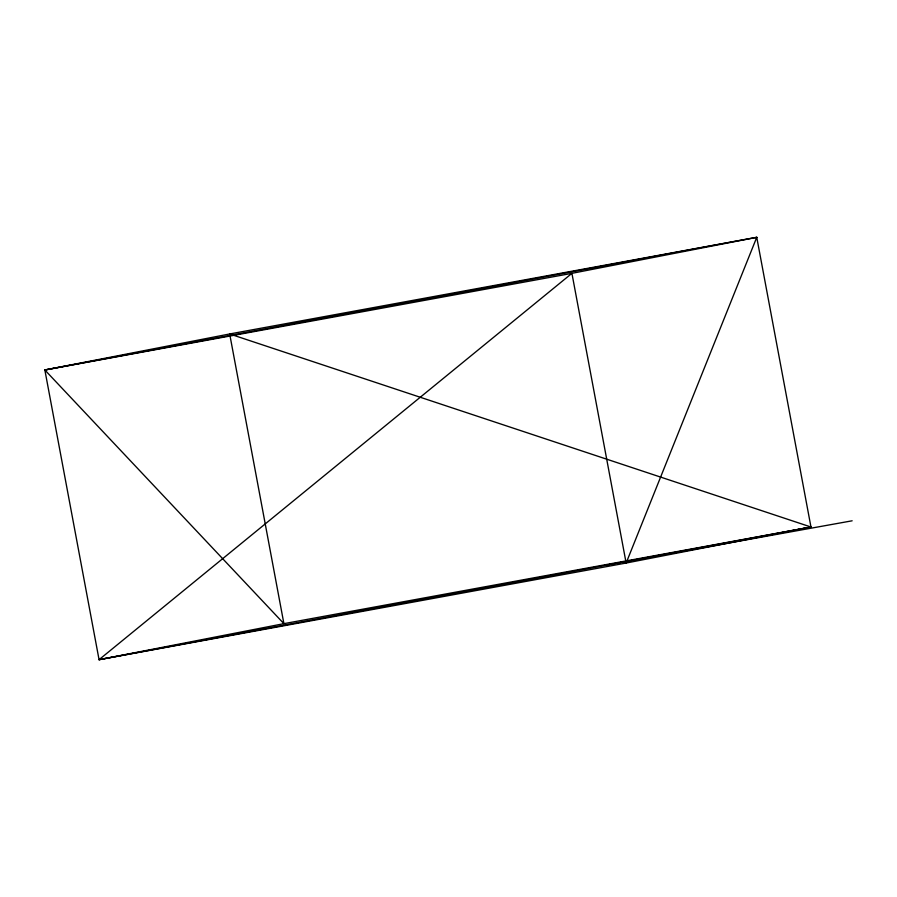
<?xml version="1.0" encoding="UTF-8"?>
<svg xmlns="http://www.w3.org/2000/svg" width="897" height="897" viewBox="0 0 897 897"><rect width="100%" height="100%" fill="white"/><g stroke="black" fill="none" stroke-linecap="round" stroke-linejoin="round"><path stroke-width="1.35" d="M756.754 237.324L626.14 563.036L99.062 659.676L44.85 369.979L229.677 333.964L756.754 237.324L810.966 527.021L626.14 563.036L571.916 273.338L756.754 237.324L44.85 369.979L283.901 623.662L810.966 527.021L229.677 333.964L283.901 623.662L99.062 659.676L571.916 273.338L44.85 369.979M99.062 659.676L810.966 527.021M606.641 565.02L852.15 520.798"/></g></svg>
